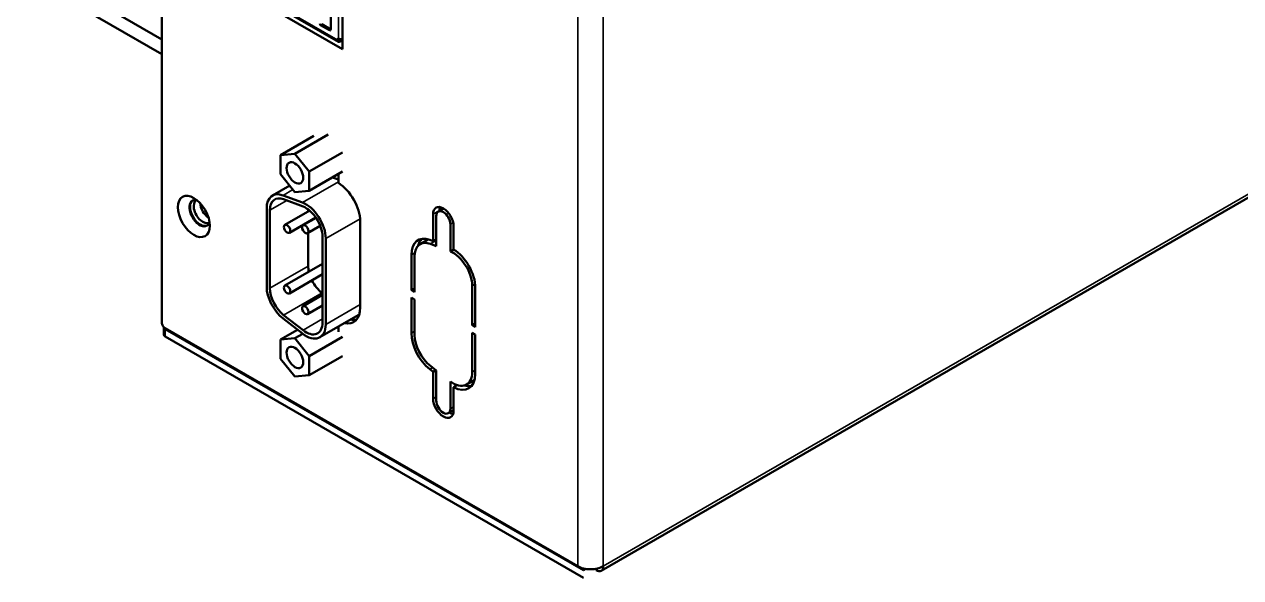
# Model space of a CAD drawing. Header units: millimetres. Extents: x 0 to 1863, y -9 to 1040.
# Drawn here: x 1225 to 1359.5, y 734.7 to 795.9 of the extents above; entities that cross this region are included whole.
import ezdxf

# ---------------------------------------------------------------- set-up
doc = ezdxf.new("R2010")
doc.units = ezdxf.units.MM
doc.header["$LTSCALE"] = 3.5
doc.layers.add('외형선(ISO)', color=7, linetype='Continuous', lineweight=50)
doc.layers.add('좁은 외형선(ISO)', color=7, linetype='Continuous', lineweight=35)

msp = doc.modelspace()

# ---------------------------------------------------------------- linework, layer by layer
at = {"layer": '외형선(ISO)'}
for p, q in [((1240.2323, 762.9011), (1240.2323, 910.5236)), ((1260.208, 806.4816), (1260.208, 793.1727)), ((1225.0295, 803.0319), (1240.2323, 794.2545)), ((1240.2323, 792.6215), (1225.0295, 801.3989)), ((1260.208, 793.1727), (1250.3085, 798.8882)), ((1259.7568, 793.9878), (1251.2715, 798.8868)), ((1258.8961, 798.5187), (1258.8961, 795.3507)), ((1257.7647, 795.8406), (1258.7547, 795.2691)), ((1258.8961, 795.3507), (1257.9061, 795.9223)), ((1259.6739, 794.1709), (1259.6739, 794.3138)), ((1259.8153, 794.3221), (1259.8153, 794.2525)), ((1259.9568, 794.1709), (1260.1942, 794.308)), ((1259.9568, 794.0076), (1260.208, 794.1527)), ((1260.0664, 794.0709), (1260.208, 793.9892)), ((1387.7898, 792.6079), (1288.7948, 735.4531)), ((1257.026, 783.5781), (1253.3491, 781.4552)), ((1254.9401, 781.5973), (1258.617, 783.7202)), ((1253.3491, 781.4552), (1254.9401, 781.5973)), ((1253.3491, 779.3338), (1253.3491, 781.4552)), ((1254.9401, 781.5973), (1256.5311, 779.618)), ((1260.208, 781.7409), (1256.5311, 779.618)), ((1254.9401, 777.3546), (1253.3491, 779.3338)), ((1260.208, 779.6196), (1256.5311, 777.4967)), ((1256.5311, 779.618), (1256.5311, 777.4967)), ((1259.7484, 778.7464), (1259.1093, 778.9853)), ((1259.7484, 779.3543), (1259.7484, 778.3661)), ((1252.4602, 776.9703), (1254.365, 778.0701)), ((1256.5311, 777.4967), (1254.9401, 777.3546)), ((1253.6296, 776.9981), (1255.7721, 776.1974)), ((1255.8335, 775.7599), (1253.691, 776.5606)), ((1251.8182, 766.9197), (1251.8182, 775.5512)), ((1252.1718, 775.3471), (1252.1718, 766.7156)), ((1256.5757, 775.3067), (1253.8274, 773.7199)), ((1257.2567, 774.5451), (1254.3274, 772.8539)), ((1257.2791, 774.5125), (1255.8356, 773.6791)), ((1256.4144, 775.2135), (1256.4144, 775.4351)), ((1270.2136, 771.923), (1270.2136, 774.9036)), ((1270.5671, 774.6994), (1270.5671, 771.3763)), ((1270.795, 775.203), (1271.3759, 775.5384)), ((1270.9207, 775.3118), (1270.9207, 775.2756)), ((1257.745, 773.6268), (1256.3356, 772.8131)), ((1256.4144, 774.0133), (1256.4144, 774.0588)), ((1262.1526, 774.1215), (1262.1526, 764.5813)), ((1272.1228, 770.7928), (1272.1228, 773.8013)), ((1272.4763, 773.5972), (1272.4763, 771.0176)), ((1256.4144, 769.165), (1256.4144, 772.8586)), ((1257.9912, 762.9194), (1257.9912, 772.4235)), ((1258.3448, 772.2193), (1258.3448, 762.7153)), ((1268.7843, 771.5928), (1269.4914, 772.001)), ((1269.8545, 772.0571), (1270.2136, 771.923)), ((1270.2136, 771.923), (1270.5671, 772.1271)), ((1267.8094, 766.4937), (1267.8094, 770.4236)), ((1270.5671, 771.3763), (1269.9159, 771.6197)), ((1272.1228, 770.7928), (1272.4937, 771.0069)), ((1257.9912, 769.4123), (1253.8274, 767.0083)), ((1268.163, 770.2194), (1268.163, 766.2895)), ((1257.9912, 768.2576), (1254.3274, 766.1423)), ((1267.8094, 766.4937), (1268.163, 766.6978)), ((1268.163, 766.2895), (1267.8094, 766.4937)), ((1274.5269, 762.6153), (1274.5269, 766.9771)), ((1274.8805, 766.773), (1274.8805, 762.4112)), ((1257.9912, 765.9749), (1255.8356, 764.7303)), ((1257.9912, 766.1523), (1257.9336, 766.1973)), ((1267.8094, 765.6772), (1268.163, 765.473)), ((1267.8094, 761.7472), (1267.8094, 765.6772)), ((1268.163, 765.473), (1268.163, 761.5431)), ((1253.691, 763.7478), (1255.8335, 762.0746)), ((1257.9912, 764.8202), (1256.3356, 763.8643)), ((1257.7028, 761.2962), (1261.9454, 763.7457)), ((1240.4394, 761.5947), (1240.4394, 762.4099)), ((1255.7721, 761.708), (1253.6296, 763.3812)), ((1259.7484, 762.4773), (1259.7484, 761.9003)), ((1274.5269, 762.6153), (1274.8805, 762.8194)), ((1274.8805, 762.4112), (1274.5269, 762.6153)), ((1286.1942, 735.9567), (1240.5858, 762.2887)), ((1286.8306, 735.5076), (1240.5858, 762.207)), ((1240.5858, 761.3905), (1286.8306, 734.6911)), ((1255.2319, 762.1298), (1253.3491, 761.0428)), ((1253.3491, 761.0428), (1254.9401, 761.1849)), ((1253.3491, 758.9214), (1253.3491, 761.0428)), ((1254.9401, 761.1849), (1255.8038, 761.6835)), ((1254.9401, 761.1849), (1256.5311, 759.2056)), ((1260.208, 761.3285), (1256.5311, 759.2056)), ((1274.5269, 757.437), (1274.5269, 761.7988)), ((1274.5269, 761.7988), (1274.8805, 761.5947)), ((1274.8805, 761.5947), (1274.8805, 757.2328)), ((1254.9401, 756.9422), (1253.3491, 758.9214)), ((1260.208, 759.2072), (1256.5311, 757.0843)), ((1256.5311, 759.2056), (1256.5311, 757.0843)), ((1256.5311, 757.0843), (1254.9401, 756.9422)), ((1270.2136, 757.4718), (1269.8545, 757.7522)), ((1269.9159, 758.1188), (1270.5671, 757.6102)), ((1270.2136, 757.4718), (1270.5188, 757.648)), ((1270.2136, 754.4912), (1270.2136, 757.4718)), ((1270.5671, 757.6102), (1270.5671, 754.287)), ((1272.1228, 753.3889), (1272.1228, 756.3974)), ((1272.4763, 755.7643), (1272.8834, 755.9993)), ((1272.4763, 755.7643), (1272.4763, 753.1848)), ((1272.8299, 756.0168), (1272.8299, 755.9684)), ((1273.9056, 756.0636), (1274.6127, 756.4719)), ((1271.895, 752.8853), (1272.4763, 753.221)), ((1287.0908, 735.6578), (1286.8306, 735.5076)), ((1288.2448, 735.5076), (1288.2448, 735.6785))]:
    msp.add_line(p, q, dxfattribs=at)
for centre, major_axis, ratio, start_param, end_param in [((1257.7647, 795.9223), (0.05, -0.0866), 0.57735019, 3.92699073, 5.49778715), ((1258.7547, 795.4324), (0.1, -0.1732), 0.57735019, 5.49778704, 7.06858341), ((1259.7446, 794.273), (-0.05, 0.0866), 0.57735019, 5.49778113, 7.06858334), ((1259.9568, 794.3342), (-0.2, -0.3464), 0.57735027, 5.49778728, 7.06858361), ((1260.0275, 794.5179), (0.4, 0), 0.57735035, 3.92698948, 5.18071772), ((1259.9568, 794.3342), (-0.1, -0.1732), 0.57735027, 5.49778728, 7.06858361), ((1254.0102, 774.2857), (-1.55, 2.6847), 0.57735027, 5.67232007, 7.06858347), ((1259.6777, 775.5503), (1.75, -3.0311), 0.57735027, 0.78539816, 2.32761917), ((1244.4042, 775.026), (-0.8, 1.3856), 0.57735027, 5.7500535, 9.95790976), ((1244.4749, 775.0669), (-0.8, 1.3856), 0.57735027, 0.04420857, 3.09738408), ((1244.7577, 775.2302), (0.7125, -1.2341), 0.57735027, 3.12701581, 6.29776215), ((1245.4648, 775.6384), (0.7125, -1.2341), 0.57735027, 3.99682804, 5.42794993), ((1254.0102, 774.2857), (-1.3, 2.2517), 0.57735027, 5.67232007, 7.06858347), ((1256.1528, 773.4849), (1.55, -2.6847), 0.57735027, 0.78539816, 2.53072742), ((1271.345, 774.2504), (-0.8, 1.3856), 0.57735027, 3.92699082, 7.06858347), ((1256.1528, 773.4849), (-1.3, 2.2517), 0.57735027, 3.92699082, 5.67232007), ((1271.345, 774.2504), (-0.55, 0.9526), 0.57735027, 3.92699082, 7.06858347), ((1272.0521, 774.6586), (0.8, -1.3856), 0.57735027, 3.59935477, 3.92699082), ((1270.2843, 768.9947), (-1.75, 3.0311), 0.57735027, 5.67232007, 7.06858347), ((1270.2843, 768.9947), (-1.5, 2.5981), 0.57735027, 5.67232007, 7.06858347), ((1270.9914, 769.403), (-1.75, 3.0311), 0.57735027, 0.20343074, 0.55898987), ((1270.9914, 769.403), (-1.5, 2.5981), 0.57735027, 6.1353333, 6.28318531), ((1270.9914, 769.403), (1.5, -2.5981), 0.57735027, 2.55755241, 2.60040678), ((1272.4056, 768.2019), (-1.5, 2.5981), 0.57735027, 3.92699082, 5.63151873), ((1272.4056, 768.2019), (1.75, -3.0311), 0.57735027, 0.78539816, 2.32761917), ((1258.2529, 768.1036), (-1.3, 2.2517), 0.57735027, 0.78539816, 1.0630292), ((1254.0102, 765.6541), (-1.55, 2.6847), 0.57735027, 0.78539816, 2.18166156), ((1254.0102, 765.6541), (1.3, -2.2517), 0.57735027, 3.92699082, 5.32325422), ((1258.2529, 768.1036), (-1.3, 2.2517), 0.57735027, 1.46900874, 2.18166156), ((1259.6777, 766.0102), (1.75, -3.0311), 0.57735027, 5.79732461, 7.06858347), ((1260.3954, 766.4304), (1.55, -2.6847), 0.57735027, 0, 0.06680871), ((1240.5858, 762.6969), (-0.25, 0.433), 0.57735027, 0.78539816, 2.35619449), ((1240.9394, 762.4112), (-0.5, 0), 0.57735027, 0.004364, 0.78539816), ((1256.1528, 763.9809), (1.55, -2.6847), 0.57735027, 5.32325422, 7.06858347), ((1256.1528, 763.9809), (1.3, -2.2517), 0.57735027, 5.32325422, 7.06858347), ((1260.3848, 766.4184), (1.75, -3.0311), 0.57735027, 5.79732461, 6.07975457), ((1240.9394, 761.5947), (-0.5, 0), 0.57735027, 0, 0.78539816), ((1270.2843, 760.3184), (-1.75, 3.0311), 0.57735027, 0.78539816, 2.18166156), ((1270.2843, 760.3184), (1.5, -2.5981), 0.57735027, 3.92699082, 5.32325422), ((1272.4056, 758.6617), (1.5, -2.5981), 0.57735027, 5.36405555, 7.06858347), ((1272.4056, 758.6617), (1.75, -3.0311), 0.57735027, 5.52636246, 7.06858347), ((1273.1127, 759.07), (1.75, -3.0311), 0.57735027, 5.72419544, 6.07975457), ((1273.1127, 759.07), (1.5, -2.5981), 0.57735027, 0, 0.147852), ((1271.345, 753.838), (0.8, -1.3856), 0.57735027, 3.92699082, 7.06858347), ((1271.345, 753.838), (0.55, -0.9526), 0.57735027, 3.92699082, 7.06858347), ((1272.0521, 754.2462), (0.8, -1.3856), 0.57735027, 5.47042975, 5.82542319), ((1287.6084, 736.7732), (-2, 0), 0.57735027, 0.78539816, 2.35619449), ((1288.2448, 736.4058), (0.55, -0.9526), 0.57735027, 5.49778714, 7.06858347)]:
    msp.add_ellipse(centre, major_axis=major_axis, ratio=ratio, start_param=start_param, end_param=end_param, dxfattribs=at)
for centre, major_axis in [((1254.9401, 779.4759), (-0.65, 1.1258)), ((1243.7678, 774.6586), (-1.25, 2.1651)), ((1254.0774, 773.2869), (0.25, -0.433)), ((1256.0856, 773.2461), (0.25, -0.433)), ((1254.0774, 766.5753), (0.25, -0.433)), ((1256.0856, 764.2973), (0.25, -0.433)), ((1254.9401, 759.0635), (-0.65, 1.1258))]:
    msp.add_ellipse(centre, major_axis=major_axis, ratio=0.57735027, dxfattribs=at)
at = {"layer": '좁은 외형선(ISO)'}
for p, q in [((1286.1942, 735.9567), (1286.1942, 884.3958)), ((1289.0226, 884.3958), (1289.0226, 735.9567)), ((1251.1886, 799.0699), (1259.6739, 794.1709)), ((1259.7446, 794.3546), (1259.7446, 798.1921)), ((1257.9061, 795.9223), (1257.7647, 795.8406)), ((1258.7547, 795.2691), (1258.8961, 795.3507)), ((1259.7446, 794.3546), (1259.6739, 794.3138)), ((1259.8153, 794.2525), (1259.9568, 794.1709)), ((1289.0226, 735.9567), (1388.0176, 793.1114)), ((1259.7484, 778.4931), (1255.7721, 776.1974)), ((1254.7204, 777.6279), (1253.6296, 776.9981)), ((1252.1718, 775.3471), (1254.0447, 776.4284)), ((1270.2136, 774.9036), (1270.9207, 775.3118)), ((1262.1405, 774.4108), (1258.3448, 772.2193)), ((1272.1228, 773.8013), (1272.433, 773.9804)), ((1269.9159, 771.6197), (1270.5671, 771.9956)), ((1267.8094, 770.4236), (1268.1991, 770.6485)), ((1256.4144, 769.165), (1252.1718, 766.7156)), ((1274.5269, 766.9771), (1274.8582, 767.1684)), ((1257.9336, 766.1973), (1253.691, 763.7478)), ((1262.1526, 764.9137), (1258.3448, 762.7153)), ((1257.9912, 763.3203), (1255.8335, 762.0746)), ((1240.5858, 761.3905), (1240.5858, 762.207)), ((1267.8094, 761.7472), (1268.163, 761.9514)), ((1269.8545, 757.7522), (1270.1597, 757.9284)), ((1274.5269, 757.437), (1274.8805, 757.6411)), ((1270.2136, 754.4912), (1270.5671, 754.6953)), ((1272.1228, 753.3889), (1272.4763, 753.593))]:
    msp.add_line(p, q, dxfattribs=at)

doc.saveas('drawing.dxf')
